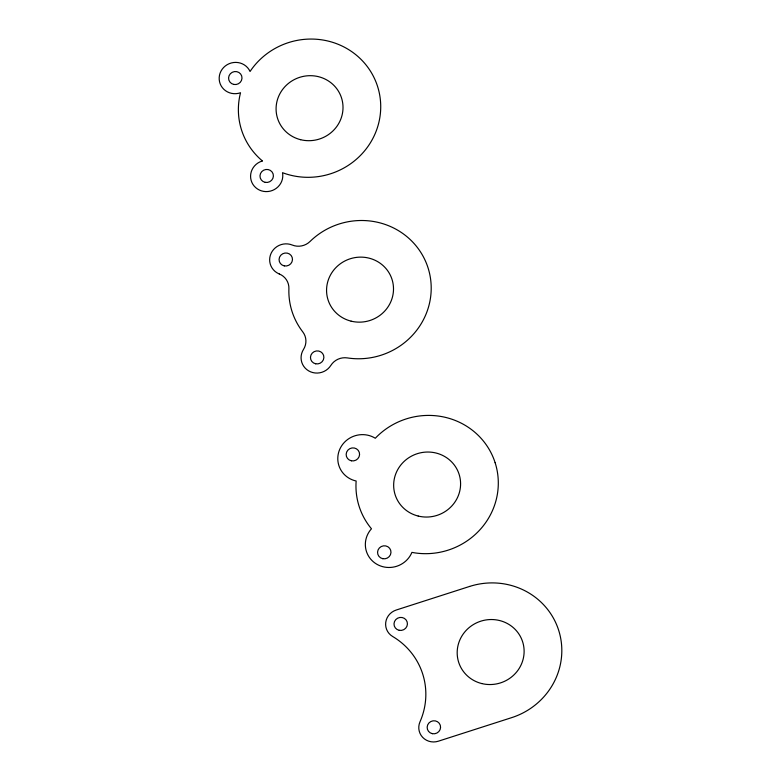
<?xml version="1.0" encoding="UTF-8"?>
<svg xmlns="http://www.w3.org/2000/svg" width="781" height="781" viewBox="0 0 781 781"><rect width="100%" height="100%" fill="white"/><g stroke="black" fill="none" stroke-linecap="round" stroke-linejoin="round"><path stroke-width="1.17" d="M261.957 161.091L261.928 161.101A16.167 15.6 -18.2 0 0 251.131 180.352A16.167 15.6 -18.2 0 0 270.294 191.13A16.167 15.6 -18.2 0 0 282.517 172.689A71.422 68.884 -18.2 0 0 373.533 137.134A71.422 68.884 -18.2 0 0 344.743 47.377A71.422 68.884 -18.2 0 0 250.057 71.481A16.167 15.6 -18.2 0 0 229.233 63.671A16.167 15.6 -18.2 0 0 220.193 83.85A16.167 15.6 -18.2 0 0 240.528 92.744A71.422 68.884 -18.2 0 0 262.416 160.954L261.986 161.081M469.606 586.443L396.25 610.02A15.142 14.605 -18.2 0 0 385.746 622.32A15.142 14.605 -18.2 0 0 392.648 636.486A71.422 68.884 -18.2 0 1 420.012 721.771A15.142 14.605 -18.2 0 0 422.638 737.323A15.142 14.605 -18.2 0 0 438.326 741.208L511.692 717.632A71.422 68.884 -18.2 0 0 558.64 630.189A71.422 68.884 -18.2 0 0 469.606 586.443M279.286 273.965L278.632 273.682A16.167 15.6 -18.2 0 1 271.173 253.171A16.167 15.6 -18.2 0 1 292.25 245.039A16.167 15.6 -18.2 0 0 310.037 241.475A71.422 68.884 -18.2 0 1 428.027 267.785A71.422 68.884 -18.2 0 1 347.399 357.923A16.167 15.6 -18.2 0 0 330.851 365.401A16.167 15.6 -18.2 0 1 308.661 370.877A16.167 15.6 -18.2 0 1 303.497 349.429A16.167 15.6 -18.2 0 0 302.774 331.886A71.422 68.884 -18.2 0 1 288.902 288.648A16.167 15.6 -18.2 0 0 279.286 273.965M418.216 516.056A33.583 32.392 -18.2 0 0 459.521 475.697A33.583 32.392 -18.2 0 0 403.65 461.864A33.583 32.392 -18.2 0 0 418.216 516.056M481.731 683.551A33.583 32.392 -18.2 0 0 523.045 643.193A33.583 32.392 -18.2 0 0 467.175 629.359A33.583 32.392 -18.2 0 0 481.731 683.551M495.125 462.694A71.422 68.884 -18.2 0 0 375.3 438.248A24.26 23.391 -18.2 0 0 339.833 449.114A24.26 23.391 -18.2 0 0 356.146 481.008A71.422 68.884 -18.2 0 0 371.463 528.776A24.26 23.391 -18.2 0 0 376.754 564.204A24.26 23.391 -18.2 0 0 411.919 552.382A71.422 68.884 -18.2 0 0 495.125 462.694M351.382 460.8A6.736 6.502 -18.2 0 0 359.28 452.345A6.736 6.502 -18.2 0 0 347.935 450.081A6.736 6.502 -18.2 0 0 351.382 460.8M382.788 558.698A6.736 6.502 -18.2 0 0 390.685 550.254A6.736 6.502 -18.2 0 0 379.341 547.979A6.736 6.502 -18.2 0 0 382.788 558.698M399.218 630.316A6.736 6.502 -18.2 0 0 407.126 621.861A6.736 6.502 -18.2 0 0 395.782 619.597A6.736 6.502 -18.2 0 0 399.218 630.316M432.381 733.681A6.736 6.502 -18.2 0 0 440.279 725.237A6.736 6.502 -18.2 0 0 428.935 722.962A6.736 6.502 -18.2 0 0 432.381 733.681M315.69 363.8A6.736 6.502 -18.2 0 0 323.588 355.345A6.736 6.502 -18.2 0 0 312.254 353.08A6.736 6.502 -18.2 0 0 315.69 363.8M284.284 265.891A6.736 6.502 -18.2 0 0 292.182 257.447A6.736 6.502 -18.2 0 0 280.848 255.172A6.736 6.502 -18.2 0 0 284.284 265.891M351.118 321.157A33.583 32.392 -18.2 0 0 392.433 280.799A33.583 32.392 -18.2 0 0 336.552 266.965A33.583 32.392 -18.2 0 0 351.118 321.157M265.198 182.344A6.736 6.502 -18.2 0 0 273.106 173.899A6.736 6.502 -18.2 0 0 261.762 171.625A6.736 6.502 -18.2 0 0 265.198 182.344M233.792 84.436A6.736 6.502 -18.2 0 0 241.7 75.991A6.736 6.502 -18.2 0 0 230.356 73.726A6.736 6.502 -18.2 0 0 233.792 84.436M300.636 139.701A33.583 32.392 -18.2 0 0 341.941 99.343A33.583 32.392 -18.2 0 0 286.071 85.51A33.583 32.392 -18.2 0 0 300.636 139.701"/></g></svg>
